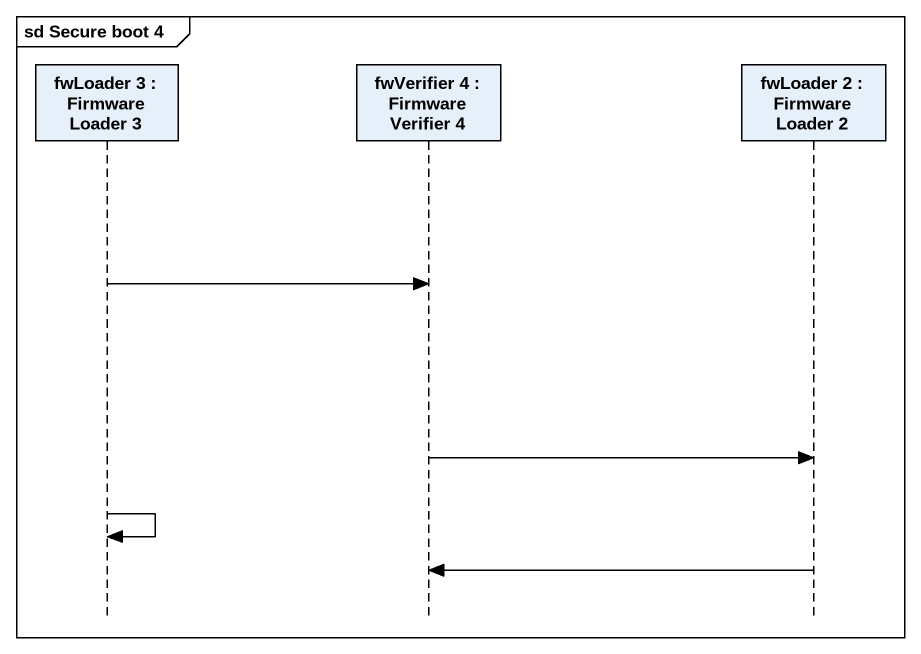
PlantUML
@startuml
mainframe sd Secure boot 4
hide footbox
participant "fwLoader 3 : Firmware Loader 3" as fwLoader_3
participant "fwVerifier 4 : Firmware Verifier 4" as fwVerifier_4
participant "fwLoader 2 : Firmware Loader 2" as fwLoader_2

fwLoader_3 -> fwVerifier_4
fwVerifier_4 -> fwLoader_2
fwLoader_3 -> fwLoader_3
fwLoader_2 -> fwVerifier_4
@enduml
